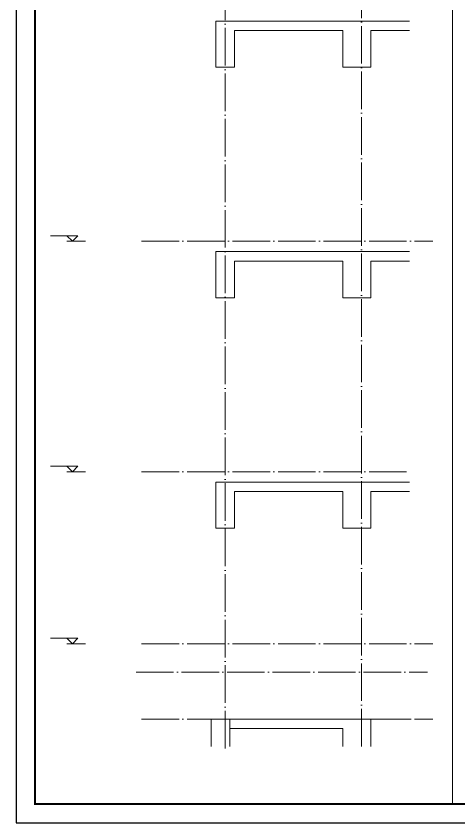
# Model space of a CAD drawing. Extents: x -129922 to 1190196, y -520662 to 139923.
# Drawn here: x 50947 to 55657, y -324562 to -315985 of the extents above; entities that cross this region are included whole.
import ezdxf
from ezdxf.enums import TextEntityAlignment as Align

# ---------------------------------------------------------------- set-up
doc = ezdxf.new("R2010")
doc.units = 0
doc.header["$LTSCALE"] = 1000
doc.header["$MEASUREMENT"] = 0
doc.linetypes.add('DASH', pattern=[0.35, 0.25, -0.1])
doc.linetypes.add('DOTE', pattern=[2.42, 2, -0.2, 0.02, -0.2])
for name, color, linetype, lineweight in [('S-大样-HATCH', 251, 'Continuous', 9), ('S-大样-实线', 2, 'Continuous', 20), ('S-大样-标高', 3, 'Continuous', 20), ('S-板-BEAM', 4, 'DASH', 20), ('S-轴网-轴线', 1, 'DOTE', 9)]:
    doc.layers.add(name, color=color, linetype=linetype, lineweight=lineweight)
doc.layers.add('Y-云图图框', color=7, linetype='Continuous')
doc.styles.add('_YT_Name', font='', dxfattribs={"width": 0.8})
doc.styles.add('_YT_Sign_Text', font='ros.shx', dxfattribs={"width": 0.8, "bigfont": 'hztxt.shx'})
doc.styles.get("Standard").update_dxf_attribs({"font": 'gbenor.shx', "bigfont": 'gbcbig.shx'})
doc.styles.get('_YT_Name').set_extended_font_data('SimHei')

# ---------------------------------------------------------------- blocks, each defined once
blk = doc.blocks.new('ECMCTK_A1_竖_单行图名--0')
at = {"color": 4}
blk.add_lwpolyline([(0, 0), (594, 0), (594, 841), (0, 841)], close=True, dxfattribs=at)
at = {"const_width": 1}
blk.add_lwpolyline([(10, 10), (584, 10), (584, 816), (10, 816)], close=True, dxfattribs=at)
at = {"color": 80, "flags": 3}
for tag, height, p in [('YTHQINS', 3, (593.31, 817.5)), ('ECMCKEY', 3, (440.09, 590.57)), ('YTTQINS', 3.75, (595.35, 11.88)), ('YTFRAME', 3, (375.97, 4.92)), ('YTBARCODE_T1', 3, (493.74, 4.57))]:
    blk.add_attdef(tag, text='', height=height, dxfattribs=at).set_placement(p, align=Align.MIDDLE_CENTER)
for tag, height, style, width, p in [('证书编号', 4, '_YT_Sign_Text', 0.8, (461.87, 43.81)), ('审查批准号', 4, '_YT_Sign_Text', 0.8, (514.06, 43.81)), ('工程号', 4, '_YT_Sign_Text', 0.5, (557.08, 44.12)), ('设计单位', 6, '_YT_Name', 0.8, (376.75, 38.6)), ('建设单位', 4, '_YT_Sign_Text', 0.8, (487.96, 36.11)), ('阶段', 4, '_YT_Sign_Text', 0.8, (557.08, 35.81)), ('项目号', 4, '_YT_Sign_Text', 0.5, (575.08, 33.72)), ('项目名称', 4, '_YT_Sign_Text', 0.8, (487.96, 28.11)), ('专业', 4, '_YT_Sign_Text', 0.8, (557.08, 27.31)), ('图纸编号', 4, '_YT_Sign_Text', 0.5, (556.93, 19.36)), ('图纸名称', 4.5, '_YT_Name', 0.8, (488.39, 15.06)), ('版本号', 4, '_YT_Sign_Text', 0.8, (575.08, 13)), ('出图比例', 4.2, '_YT_Sign_Text', 0.8, (434.82, 11.78)), ('日期', 4, '_YT_Sign_Text', 0.5, (556.88, 12.13))]:
    blk.add_attdef(tag, text='', height=height, dxfattribs=dict(style=style, width=width)).set_placement(p, align=Align.CENTER)
at = {"style": '_YT_Sign_Text', "width": 0.8, "flags": 3}
for tag, p, height in [('[审定人]', (343.95, 27.81), 4.1), ('{审定人}', (358.87, 26.45), 6.24), ('[校对人]', (395.23, 27.82), 4.1), ('{校对人}', (411.35, 26.53), 6.24), ('[审核人]', (344.01, 19.76), 4.1), ('{审核人}', (359.98, 18.44), 6.24), ('[设计人]', (395.47, 20.21), 4.1), ('{设计人}', (411.48, 18.54), 6.24), ('{项目负责人}', (361.28, 10.72), 6.24), ('{专业负责人}', (411.58, 10.36), 6.24), ('[项目负责人]', (343.78, 12.01), 4.1), ('[专业负责人]', (395.74, 11.77), 4.1)]:
    blk.add_attdef(tag, p, '', height=height, dxfattribs=at)
at = {"color": 80, "flags": 3}
for tag, p in [('YTBZSIT', (10, 10)), ('EXT_TK_LEFT', (10, 10)), ('YTQRCODE', (304.56, 12.07))]:
    blk.add_attdef(tag, p, '', height=3, dxfattribs=at)
blk = doc.blocks.new('fdwqar543432')
at = {"layer": 'S-大样-实线', "ltscale": 0.5}
for p, q in [((755095.4, 799333.9), (757155.2, 799333.9)), ((755095.4, 798843.9), (755095.4, 799333.9)), ((755295.4, 799233.9), (756445.4, 799233.9)), ((755295.4, 798843.9), (755295.4, 799233.9)), ((756745.4, 799233.9), (757155.2, 799233.9)), ((755095.4, 798843.9), (755295.4, 798843.9))]:
    blk.add_line(p, q, dxfattribs=at)
blk.add_lwpolyline([(756445.4, 799233.9), (756445.4, 798843.9), (756745.4, 798843.9), (756745.4, 799233.9)], dxfattribs=at)

msp = doc.modelspace()

# ---------------------------------------------------------------- linework, layer by layer
at = {"layer": 'S-大样-HATCH', "ltscale": 0.5}
msp.add_line((55588.6, -308241.8), (55588.6, -324361.8), dxfattribs=at)
at = {"layer": 'S-大样-实线', "ltscale": 0.5}
for p, q in [((53021.6, -323458.1), (55131.5, -323458.1)), ((53021.6, -323750.6), (53021.6, -323458.1)), ((53221.6, -323750.6), (53221.6, -323458.1)), ((54721.6, -323750.6), (54721.6, -323458.1)), ((53221.6, -323558.1), (54421.6, -323558.1)), ((54421.6, -323558.1), (54421.6, -323750.6))]:
    msp.add_line(p, q, dxfattribs=at)
at = {"layer": 'S-大样-标高'}
for p, q in [((51605.3, -318319.1), (51313, -318319.1)), ((51545.3, -318379.1), (51485.3, -318319.1)), ((51545.3, -318379.1), (51605.3, -318319.1)), ((51685.3, -318379.1), (51485.3, -318379.1)), ((51605.3, -320769.1), (51313, -320769.1)), ((51545.3, -320829.1), (51485.3, -320769.1)), ((51545.3, -320829.1), (51605.3, -320769.1)), ((51685.3, -320829.1), (51485.3, -320829.1)), ((51605.3, -322598.1), (51313, -322598.1)), ((51545.3, -322658.1), (51485.3, -322598.1)), ((51685.3, -322658.1), (51485.3, -322658.1)), ((51545.3, -322658.1), (51605.3, -322598.1))]:
    msp.add_line(p, q, dxfattribs=at)
at = {"layer": 'S-板-BEAM', "ltscale": 0.2}
for points in [[(53021.6, -323458.1), (53221.6, -323458.1)], [(54521.6, -323458.1), (54721.6, -323458.1)]]:
    msp.add_lwpolyline(points, dxfattribs=at)
at = {"layer": 'S-轴网-轴线', "ltscale": 0.2}
for p, q in [((54621.6, -323750.1), (54621.6, -308503.1)), ((53171.6, -323770.6), (53171.6, -308523.6)), ((52281.3, -318379.1), (55381.5, -318379.1)), ((52281.3, -320829.1), (55131.5, -320829.1)), ((52281.3, -322658.1), (55381.5, -322658.1)), ((52223, -322958.1), (55323.2, -322958.1)), ((52281.3, -323458.1), (55381.5, -323458.1))]:
    msp.add_line(p, q, dxfattribs=at)

# ---------------------------------------------------------------- block references
for p in [(-702023.7, -1115373.1), (-702023.7, -1117823.1), (-702023.7, -1120273.1)]:
    msp.add_blockref('fdwqar543432', p)
at = {"layer": 'Y-云图图框', "xscale": 20, "yscale": 20, "zscale": 20}
msp.add_blockref('ECMCTK_A1_竖_单行图名--0', (50947.3, -324562), dxfattribs=at)

doc.saveas('drawing.dxf')
